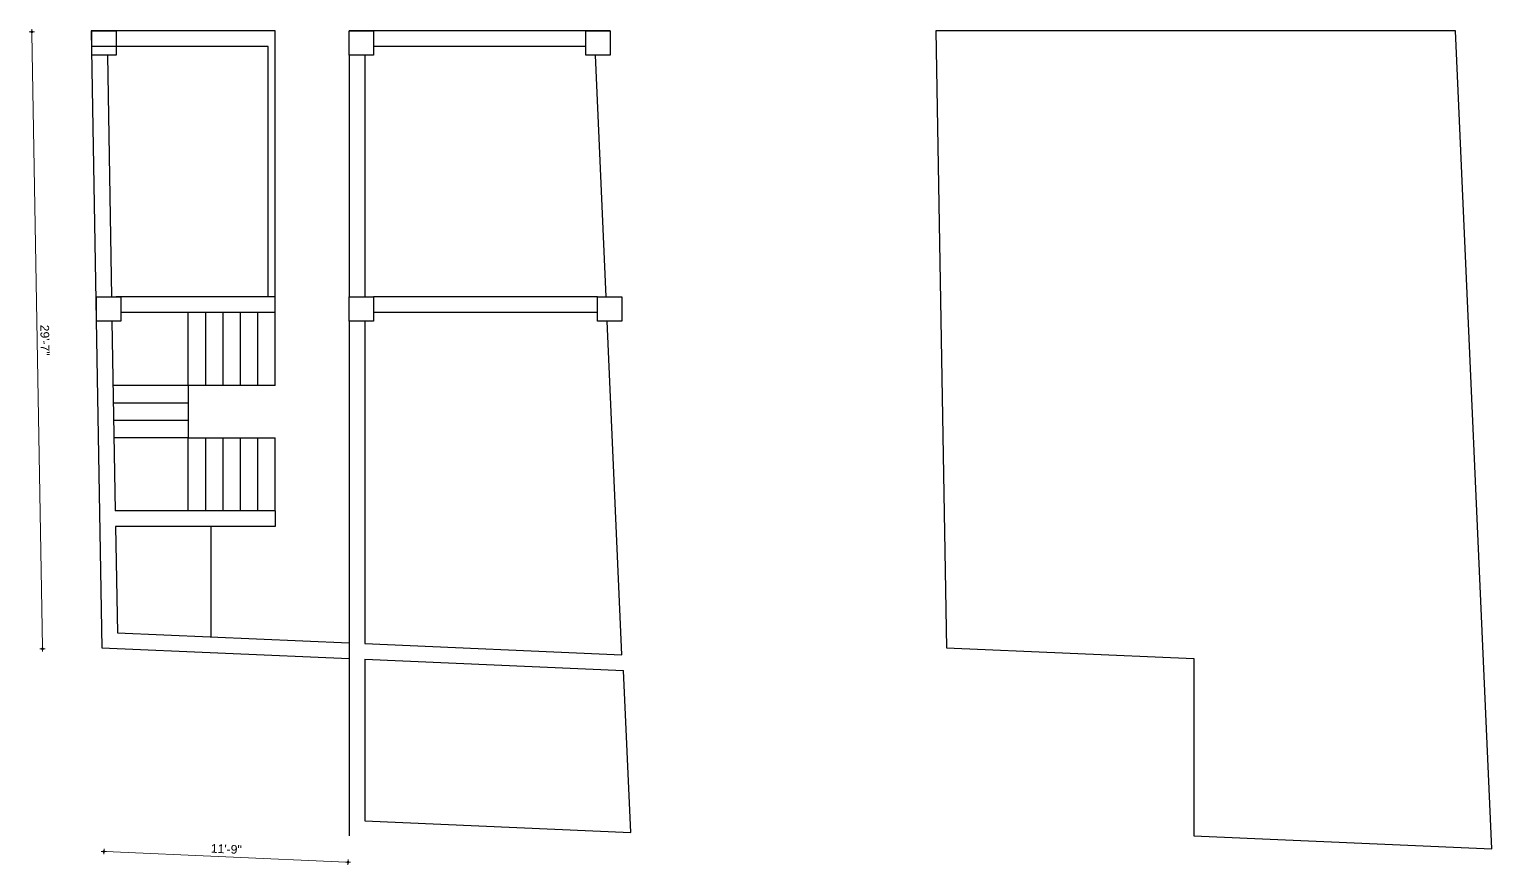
# Model space of a CAD drawing. Header units: inches. Extents: x 21312 to 31629, y -13316 to 1933.
# Drawn here: x 29000 to 29841, y -9350 to -8870 of the extents above; entities that cross this region are included whole.
import ezdxf

# ---------------------------------------------------------------- set-up
doc = ezdxf.new("R2010")
doc.units = ezdxf.units.IN
doc.header["$LTSCALE"] = 0.5
doc.header["$MEASUREMENT"] = 0
doc.header["$PDMODE"] = 66
doc.layers.add('hatch', color=9, linetype='Continuous', lineweight=0)
doc.layers.add('Toilet', color=7, linetype='Continuous', lineweight=25)
doc.styles.get("Standard").update_dxf_attribs({"font": 'arial.ttf'})
doc.dimstyles.new('S8', dxfattribs={"dimtxt": 5, "dimasz": 1, "dimexe": 6, "dimexo": 18, "dimgap": 1.9375, "dimtad": 1, "dimdec": 0, "dimzin": 3, "dimdsep": 46, "dimlunit": 4, "dimtxsty": 'Standard', "dimblk": 'dot 2', "dimcen": 12, "dimse1": 1, "dimse2": 1, "dimclrd": 1, "dimclre": 1, "dimclrt": 256, "dimadec": 0, "dimazin": 0, "dimtfac": 0.75, "dimtdec": 0, "dimtix": 1, "dimtmove": 1, "dimatfit": 3, "dimldrblk": 'DOT', "dimfxl": 1, "dimtolj": 1, "dimtzin": 0, "dimlwd": 9, "dimlwe": 9, "dimarcsym": 0})

# ---------------------------------------------------------------- blocks, each defined once
blk = doc.blocks.new('_Dot')
at = {"color": 0, "linetype": 'ByBlock', "lineweight": -2}
blk.add_line((-0.5, 0), (-1, 0), dxfattribs=at)
at = {"color": 0, "linetype": 'ByBlock', "const_width": 0.5}
blk.add_lwpolyline([(-0.25, 0, 1), (0.25, 0, 1)], format="xyb", close=True, dxfattribs=at)
blk = doc.blocks.new('dot1')
at = {"layer": 'hatch'}
h = blk.add_hatch(color=256, dxfattribs=at)
edge = h.paths.add_edge_path()
edge.add_arc((0, 0), 1, 0, 360)
for p, q in [((3, 0), (-3, 0)), ((0, 3), (0, -3))]:
    blk.add_line(p, q, dxfattribs=at)
blk.add_circle((0, 0), 1, dxfattribs=at)
blk = doc.blocks.new('dot 2')
at = {"layer": 'hatch', "xscale": 0.5, "yscale": 0.5, "zscale": 0.5}
blk.add_blockref('dot1', (0, 0), dxfattribs=at)
blk = doc.blocks.new('*D922')
at = {"layer": 'Defpoints', "color": 0, "transparency": 16777216}
for p in [(29044.04, -9327.37), (29184.41, -9333.46), (29043.39, -9342.42)]:
    blk.add_point(p, dxfattribs=at)
at = {"layer": 'Toilet', "color": 1, "lineweight": 9, "transparency": 16777216}
blk.add_line((29182.76, -9348.47), (29044.39, -9342.47), dxfattribs=at)
for p, rotation in [((29043.39, -9342.42), 177.5160448331279), ((29183.76, -9348.51), 357.5160448331279)]:
    blk.add_blockref('dot 2', p, dxfattribs=dict(at, rotation=rotation))
at = {"layer": 'Toilet', "transparency": 16777216, "insert": (29113.77, -9340.98), "char_height": 5, "attachment_point": 5, "rotation": 357.51604}
blk.add_mtext('\\A1;11\'-9"', dxfattribs=at)

msp = doc.modelspace()

# ---------------------------------------------------------------- linework, layer by layer
at = {"layer": 'Toilet'}
for p, q in [((29141.92, -8870.56), (29036.15, -8870.56)), ((29141.92, -9023.56), (29141.92, -8870.56)), ((29334.43, -8870.56), (29184.41, -8870.56)), ((29137.92, -9023.56), (29137.92, -8879.56)), ((29184.41, -8884.56), (29184.41, -9023.56)), ((29193.41, -8884.56), (29193.41, -9023.56)), ((29141.92, -9032.56), (29141.92, -9023.56)), ((29091.92, -9074.55), (29091.92, -9032.55)), ((29101.92, -9074.55), (29101.92, -9032.55)), ((29111.92, -9074.55), (29111.92, -9032.55)), ((29121.92, -9074.55), (29121.92, -9032.55)), ((29131.92, -9074.55), (29131.92, -9032.55)), ((29141.92, -9074.55), (29141.92, -9032.55)), ((29184.41, -9037.56), (29184.41, -9333.46)), ((29193.41, -9037.56), (29193.41, -9222.82)), ((29341.3, -9229.23), (29332.81, -9037.56)), ((29091.92, -9074.55), (29048.68, -9074.55)), ((29091.92, -9074.55), (29091.92, -9104.55)), ((29091.92, -9084.55), (29048.85, -9084.55)), ((29091.92, -9094.55), (29049.02, -9094.55)), ((29091.92, -9104.55), (29049.2, -9104.55)), ((29091.92, -9146.52), (29091.92, -9104.55)), ((29091.92, -9104.55), (29141.92, -9104.55)), ((29101.92, -9146.52), (29101.92, -9104.55)), ((29111.92, -9146.52), (29111.92, -9104.55)), ((29121.92, -9146.52), (29121.92, -9104.55)), ((29131.92, -9146.52), (29131.92, -9104.55)), ((29131.92, -9146.52), (29131.92, -9104.55)), ((29141.92, -9146.52), (29141.92, -9104.55)), ((29141.92, -9146.55), (29049.92, -9146.55)), ((29141.92, -9146.52), (29141.92, -9155.55)), ((29050.08, -9155.55), (29051.13, -9216.65)), ((29105.13, -9218.99), (29105.13, -9155.55)), ((29051.13, -9216.65), (29184.41, -9222.43)), ((29042.28, -9225.27), (29184.41, -9231.44)), ((29193.41, -9222.82), (29341.3, -9229.23)), ((29193.41, -9231.83), (29193.41, -9324.84)), ((29193.41, -9231.83), (29342.19, -9238.28)), ((29670.09, -9231.44), (29670.09, -9333.46))]:
    msp.add_line(p, q, dxfattribs=at)
for points in [[(29141.92, -8870.56), (29036.15, -8870.56), (29042.28, -9225.27), (29184.41, -9231.44)], [(29334.43, -8870.56), (29184.41, -8870.56)], [(29820.59, -8870.56), (29521.83, -8870.56), (29527.96, -9225.27), (29670.09, -9231.44)], [(29521.83, -8870.56), (29527.96, -9225.27)], [(29670.09, -9333.46), (29841.43, -9340.89), (29820.59, -8870.56)], [(29137.92, -8879.56), (29036.31, -8879.56)], [(29137.92, -8879.56), (29050.4, -8879.56)], [(29320.43, -8879.56), (29198.41, -8879.56)], [(29045.4, -8884.56), (29047.8, -9023.56)], [(29332.19, -9023.56), (29326.04, -8884.56)], [(29141.92, -9023.56), (29050.4, -9023.56)], [(29327.2, -9023.56), (29198.41, -9023.56)], [(29048.04, -9037.56), (29049.92, -9146.55)], [(29141.92, -9032.56), (29053.04, -9032.56)], [(29327.2, -9032.56), (29198.41, -9032.56)], [(29141.92, -9074.55), (29091.92, -9074.55)], [(29141.92, -9155.55), (29050.08, -9155.55)], [(29193.41, -9231.83), (29342.19, -9238.28)], [(29193.41, -9324.84), (29346.32, -9331.48), (29342.19, -9238.28)]]:
    msp.add_lwpolyline(points, dxfattribs=at)
for points in [[(29036.4, -8870.56), (29050.4, -8870.56), (29050.4, -8884.56), (29036.4, -8884.56)], [(29184.41, -8870.56), (29198.41, -8870.56), (29198.41, -8884.56), (29184.41, -8884.56)], [(29320.43, -8870.56), (29334.43, -8870.56), (29334.43, -8884.56), (29320.43, -8884.56)], [(29820.59, -8870.56), (29521.83, -8870.56), (29527.96, -9225.27), (29670.09, -9231.44), (29670.09, -9333.46), (29841.43, -9340.89)], [(29039.04, -9023.56), (29053.04, -9023.56), (29053.04, -9037.56), (29039.04, -9037.56)], [(29184.41, -9023.56), (29198.41, -9023.56), (29198.41, -9037.56), (29184.41, -9037.56)], [(29327.2, -9023.56), (29341.2, -9023.56), (29341.2, -9037.56), (29327.2, -9037.56)]]:
    msp.add_lwpolyline(points, close=True, dxfattribs=at)

# ---------------------------------------------------------------- dimensions: what is measured, and where the dimension line sits
msp.add_aligned_dim(p1=(29036.15, -8870.56), p2=(29042.28, -9225.27), distance=-34.2, dimstyle='S8', override={"dimfxl": 2, "dimfxlon": 1, "dimarcsym": 1}, dxfattribs=at).render()
dim = msp.add_aligned_dim(p1=(29184.41, -9333.46), p2=(29044.04, -9327.37), distance=15.06, dimstyle='S8', override={"dimfxl": 2, "dimfxlon": 1, "dimarcsym": 1}, dxfattribs=at)
dim.commit()
dim.dimension.update_dxf_attribs({"geometry": '*D922', "text_midpoint": (29113.77, -9340.98)})

doc.saveas('drawing.dxf')
